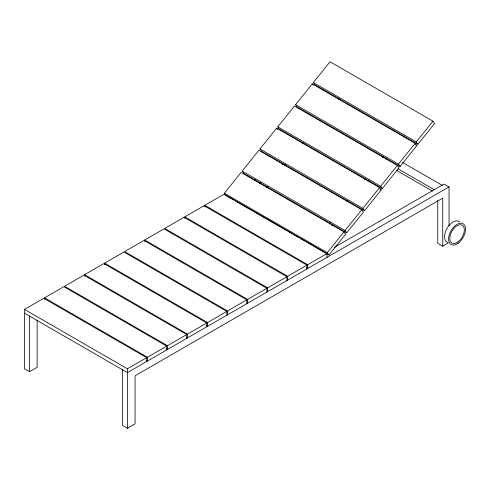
<?xml version="1.0" encoding="UTF-8"?>
<svg xmlns="http://www.w3.org/2000/svg" width="490" height="490" viewBox="0 0 490 490"><rect width="100%" height="100%" fill="white"/><g stroke="black" fill="none" stroke-linecap="round" stroke-linejoin="round"><path stroke-width="0.73" d="M226.013 195.565L224.371 193.232L241.068 172.462L343.974 231.874L345.622 234.214L328.925 254.984L306.495 242.029M242.164 171.09L258.861 150.32L361.773 209.738L363.415 212.072L346.718 232.842L243.812 173.429L242.164 171.09L345.076 230.502L346.718 232.842M259.963 148.954L276.66 128.184L379.566 187.596L381.208 189.936L364.517 210.706L261.605 151.294L259.963 148.954L362.87 208.366L364.517 210.706M277.757 126.812L294.453 106.048L397.365 165.461L399.007 167.8L382.31 188.564L279.404 129.152L277.757 126.812L380.669 186.231L382.31 188.564M295.556 104.676L312.246 83.906L415.159 143.319L416.8 145.659L400.103 166.429L297.197 107.016L295.556 104.676L398.462 164.089L400.103 166.429M313.349 82.54L330.046 61.771L432.952 121.183L434.599 123.523L417.903 144.293L314.99 84.874L313.349 82.54L416.261 141.953L417.903 144.293M267.001 187.897L267.957 186.708M284.702 165.883L285.658 164.695M302.397 143.87L303.353 142.676M338.272 99.243L339.227 98.055M329.262 223.844L330.217 222.656M346.957 201.831L347.918 200.637M364.658 179.812L365.613 178.623M382.353 157.798L383.309 156.61M328.925 254.984L327.283 252.644L343.974 231.874M345.076 230.502L361.773 209.738M362.87 208.366L379.566 187.596M380.669 186.231L397.365 165.461M398.462 164.089L415.159 143.319M416.261 141.953L432.952 121.183M331.785 225.657L332.753 224.469M367.916 181.092L368.878 179.904M385.734 159.109L386.702 157.921M403.558 137.12L404.52 135.932M37.136 320.001L37.136 367.273L29.48 371.69L24.5 368.817L24.5 309.404L43.775 298.269L146.688 357.688L146.688 361.479M44.535 299.353L44.535 297.834L63.81 286.705L166.722 346.118L166.722 349.915M84.605 276.219L84.605 274.7L103.88 263.571L206.792 322.984L206.792 326.781M104.64 264.655L104.64 263.136L123.915 252.007L226.821 311.42L226.821 315.217M144.703 241.521L144.703 240.002L163.985 228.873L266.891 288.285L266.891 292.083M184.773 218.387L184.773 216.868L204.048 205.739L306.961 265.151L306.961 268.949M204.808 206.823L204.808 205.304L224.083 194.175L326.995 253.587L326.995 257.379M254.224 180.565L255.547 179.806M281.995 164.53L283.318 163.77M259.204 183.444L260.527 182.678M266.064 187.07L267.387 186.304M334.296 247.413L444.069 184.038L449.048 186.911L449.048 225.768M24.5 309.404L127.412 368.817L146.688 357.688M44.535 297.834L147.441 357.247L166.722 346.118M186.757 334.554L83.845 275.141L64.57 286.27L167.476 345.683L186.757 334.554L186.757 338.345M84.605 274.7L187.511 334.119L206.792 322.984M104.64 263.136L207.546 322.549L226.821 311.42M246.856 299.856L143.95 240.437L124.668 251.566L227.581 310.985L246.856 299.856L246.856 303.647M144.703 240.002L247.615 299.415L266.891 288.285M286.926 276.721L184.02 217.303L164.738 228.438L267.65 287.851L286.926 276.721L286.926 280.513M184.773 216.868L287.685 276.28L306.961 265.151M204.808 205.304L307.714 264.716L326.995 253.587M449.048 186.911L127.412 372.608L24.5 313.196M122.433 369.736L122.433 425.357L127.412 428.229L135.069 423.807L135.069 375.781L442.733 198.15L442.733 246.182L437.754 243.303L437.754 200.612M442.733 246.182L448.417 242.899M415.483 144.899L416.8 145.659M402.541 162.429L442.752 185.649M398.082 168.811L434.342 189.74M396.11 170.122L432.364 191.057M379.891 189.177L381.208 189.936M224.371 193.232L327.283 252.644M226.674 195.945L233.932 200.134M235.249 200.9L251.744 210.418M253.061 211.184L287.367 230.986M288.684 231.746L299.237 237.84M300.56 238.606L305.178 241.27M306.397 267.748L307.714 268.514L307.714 264.716M206.229 325.58L207.546 326.346L207.546 322.549M186.194 337.151L187.511 337.91L187.511 334.119M166.159 348.715L167.476 349.48L167.476 345.683M146.124 360.285L147.441 361.044L147.441 357.247M312.246 83.906L313.073 85.076M276.66 128.184L277.481 129.354M287.685 276.28L287.685 280.078M267.65 287.851L267.65 291.642M247.615 299.415L247.615 303.212M227.581 310.985L227.581 314.776M127.412 368.817L127.412 428.229M29.48 316.068L29.48 371.69M447.731 242.507A11.993 6.927 -60 0 1 447.137 228.144A11.993 6.927 -60 0 1 459.847 222.043M458.021 243.322A11.993 6.927 -60 0 0 463.895 224.377A11.993 6.927 -60 0 0 449.299 234.71A11.993 6.927 -60 0 0 458.021 243.322M457.887 242.023A10.302 5.947 -60 0 0 462.934 225.755A10.302 5.947 -60 0 0 450.39 234.63A10.302 5.947 -60 0 0 457.887 242.023"/></g></svg>
